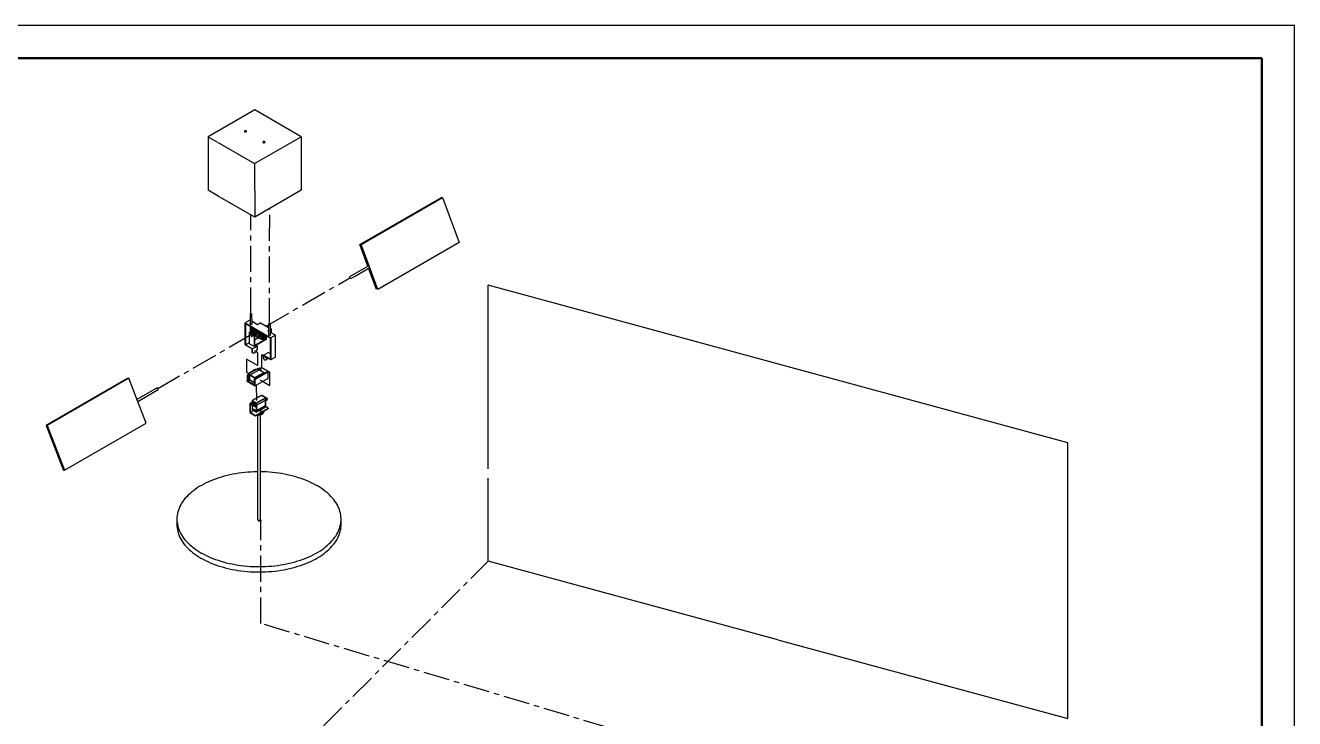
# Model space of a CAD drawing. Header units: millimetres. Extents: x -1367 to 1188, y 0 to 840.
# Drawn here: x 415 to 1188, y 418 to 840 of the extents above; entities that cross this region are included whole.
import ezdxf

# ---------------------------------------------------------------- set-up
doc = ezdxf.new("R2010")
doc.units = ezdxf.units.MM
doc.header["$LTSCALE"] = 0.5
doc.linetypes.add('CENTER', pattern=[50.8, 31.75, -6.35, 6.35, -6.35])
for name, color, linetype, lineweight in [('点画线', 1, 'CENTER', 25), ('粗实线', 7, 'Continuous', 50), ('细实线', 3, 'Continuous', 25)]:
    doc.layers.add(name, color=color, linetype=linetype, lineweight=lineweight)

msp = doc.modelspace()

# ---------------------------------------------------------------- linework, layer by layer
at = {"layer": '点画线'}
for p, q in [((563.69, 657.96), (563.79, 728.48)), ((552.37, 664.53), (552.37, 724.55)), ((561.68, 656.88), (612.91, 686.46)), ((552.76, 651.73), (495.63, 618.75)), ((556.37, 640.85), (554.6, 641.87)), ((556.37, 632.94), (549.75, 636.77)), ((549.75, 636.77), (549.75, 628.88)), ((556.37, 640.85), (556.37, 632.94)), ((561.67, 637.79), (559.05, 639.31)), ((559.05, 631.4), (559.05, 639.31)), ((549.75, 628.88), (551.18, 628.05)), ((563.97, 628.55), (559.05, 631.4)), ((563.97, 620.67), (563.97, 628.55)), ((555.68, 625.46), (555.72, 625.43)), ((555.89, 611.56), (555.69, 621.01)), ((557.87, 624.19), (560.48, 622.69)), ((560.48, 622.69), (563.97, 620.67)), ((558.32, 475.84), (558.32, 538.32)), ((524.69, 341.59), (696.92, 513.82)), ((770.41, 412.24), (558.32, 475.84))]:
    msp.add_line(p, q, dxfattribs=at)
at = {"layer": '粗实线'}
for p, q in [((1168, 820), (100, 820)), ((1168, 20), (1168, 820))]:
    msp.add_line(p, q, dxfattribs=at)
at = {"layer": '细实线'}
for p, q in [((1188, 840), (0, 840)), ((1188, 0), (1188, 840)), ((526.4, 766.39), (526.4, 739.62)), ((532.45, 736.11), (526.4, 739.62)), ((618.74, 706.57), (668.37, 735.22)), ((619.49, 706.6), (669.12, 735.25)), ((668.37, 735.22), (669.12, 735.25)), ((669.12, 735.25), (679.19, 707.89)), ((623.63, 693.3), (618.74, 706.57)), ((624.53, 692.92), (619.49, 706.6)), ((679.19, 707.89), (629.56, 679.24)), ((623.85, 693.43), (612.48, 686.86)), ((615.76, 687.37), (624.45, 692.39)), ((628.82, 679.21), (624.05, 692.15)), ((629.56, 679.24), (624.53, 692.92)), ((612.99, 685.77), (612.48, 686.86)), ((615.76, 687.37), (612.99, 685.77)), ((1049.9, 585.9), (696.92, 681.83)), ((696.92, 570.02), (696.92, 681.83)), ((551.6, 660.43), (548.77, 658.79)), ((548.79, 650.21), (548.77, 658.79)), ((548.77, 658.79), (564.52, 649.65)), ((552.76, 656.15), (549.05, 658.3)), ((549.05, 658.3), (549.07, 650.37)), ((551.81, 660.31), (551.6, 660.43)), ((551.8, 664.51), (551.82, 658.15)), ((553.02, 658.16), (553, 664.51)), ((556.3, 657.7), (553.02, 659.61)), ((558.29, 658.85), (556.3, 657.7)), ((558.29, 658.85), (563.09, 656.06)), ((562.21, 656.57), (563.09, 657.08)), ((563.09, 657.96), (563.1, 651.6)), ((564.3, 651.61), (564.29, 657.96)), ((548.79, 650.21), (548.79, 648.82)), ((549.07, 650.37), (549.07, 648.99)), ((551.47, 651.76), (551.47, 652.7)), ((551.47, 651.76), (551.47, 650.37)), ((551.47, 646.19), (551.47, 650.37)), ((552.17, 653.77), (551.88, 653.61)), ((551.89, 656.65), (551.9, 653.62)), ((552.45, 653.94), (552.17, 653.77)), ((552.77, 654.03), (552.76, 656.15)), ((553.18, 655.33), (553.2, 655.33)), ((553.2, 655.29), (553.22, 655.3)), ((553.28, 655.01), (553.28, 654.26)), ((553.29, 654.27), (553.29, 654.92)), ((553.94, 655.46), (553.32, 655.1)), ((553.36, 655.03), (553.33, 655.01)), ((553.64, 654.48), (553.36, 654.31)), ((553.42, 655.09), (554, 655.43)), ((554.62, 654.4), (553.42, 655.09)), ((553.43, 655), (553.46, 655.02)), ((553.43, 655), (554.25, 654.53)), ((553.46, 655.02), (554.28, 654.54)), ((559.82, 652.05), (553.47, 655.74)), ((553.47, 655.19), (553.47, 655.74)), ((553.7, 653.72), (553.66, 653.69)), ((553.75, 655.36), (553.75, 655.57)), ((554.25, 654.53), (554.28, 654.54)), ((554.58, 651.22), (554.29, 651.06)), ((554.29, 651.06), (554.29, 644.54)), ((554.58, 651.22), (554.58, 645.03)), ((556.95, 649.67), (554.58, 648.3)), ((558.85, 651.94), (554.62, 654.4)), ((554.8, 650.94), (554.91, 650.94)), ((554.85, 651.58), (554.91, 651.62)), ((554.9, 653.71), (555.19, 653.87)), ((555.82, 653.17), (554.9, 653.71)), ((555.66, 650.5), (554.91, 650.94)), ((554.92, 654.14), (554.95, 654.16)), ((554.92, 654.14), (558.78, 651.9)), ((554.95, 654.16), (558.81, 651.92)), ((557.66, 652.44), (555.19, 653.87)), ((555.52, 652.2), (555.45, 652.16)), ((555.65, 653.07), (555.65, 652.14)), ((555.65, 651.48), (555.65, 650.55)), ((555.75, 653.18), (555.68, 653.14)), ((555.75, 653.13), (555.82, 653.17)), ((557.3, 652.23), (555.75, 653.13)), ((555.76, 650.36), (557.31, 649.46)), ((555.79, 652.95), (555.79, 650.5)), ((557.27, 652.09), (555.79, 652.95)), ((555.79, 650.5), (555.86, 650.55)), ((555.79, 650.5), (557.27, 649.64)), ((555.86, 652.91), (555.86, 650.55)), ((555.86, 650.55), (557.27, 649.73)), ((557.27, 649.64), (557.27, 652.09)), ((557.3, 652.23), (557.66, 652.44)), ((557.38, 649.45), (557.74, 649.66)), ((557.76, 652.25), (557.41, 652.05)), ((557.41, 649.52), (557.41, 652.05)), ((557.41, 649.52), (557.77, 649.73)), ((557.48, 651.64), (557.76, 651.81)), ((557.48, 651.64), (557.48, 650.01)), ((557.59, 649.58), (558.86, 648.84)), ((558.78, 648.9), (557.61, 649.58)), ((557.71, 650.06), (557.99, 650.23)), ((557.76, 652.25), (557.76, 651.81)), ((557.77, 650.1), (557.77, 649.73)), ((558.78, 651.9), (558.81, 651.92)), ((558.85, 651.94), (559.43, 652.28)), ((558.92, 651.66), (558.95, 651.67)), ((558.92, 651.66), (558.93, 648.98)), ((558.95, 651.67), (558.95, 649)), ((558.99, 651.7), (559.71, 652.11)), ((559, 648.92), (558.99, 651.7)), ((559, 648.92), (559.79, 649.38)), ((559.6, 650.79), (559.79, 650.89)), ((559.6, 650.54), (559.6, 650.79)), ((559.6, 650.79), (559.82, 650.7)), ((559.6, 650.54), (559.82, 650.46)), ((559.78, 652.07), (559.79, 650.89)), ((559.79, 650.89), (559.82, 650.87)), ((559.79, 650.47), (559.79, 649.38)), ((559.82, 648.79), (559.82, 652.05)), ((564.24, 649.49), (560.52, 651.64)), ((560.53, 648.38), (560.52, 651.64)), ((560.81, 648.55), (560.81, 651.48)), ((560.81, 651.24), (561.02, 651.36)), ((560.81, 650.95), (561.01, 651.07)), ((560.81, 650.91), (561.05, 651.05)), ((560.81, 649.61), (561.05, 649.74)), ((560.81, 649.32), (561.02, 649.44)), ((560.81, 649.28), (561.05, 649.42)), ((561.05, 651.05), (561.01, 651.07)), ((561.05, 649.42), (561.02, 649.44)), ((561.05, 649.74), (561.05, 651.05)), ((561.05, 650.11), (562.11, 650.72)), ((561.05, 650.04), (562.17, 650.69)), ((561.05, 649.13), (561.05, 649.42)), ((561.38, 650.24), (561.38, 648.96)), ((561.67, 650.4), (561.67, 648.8)), ((563.1, 654.27), (562.65, 654.02)), ((563.1, 653.76), (562.65, 654.02)), ((563.1, 653.95), (562.93, 653.85)), ((564.26, 636.77), (564.24, 649.49)), ((564.29, 655.36), (564.64, 655.16)), ((564.64, 655.16), (564.3, 654.96)), ((564.35, 654.67), (564.3, 654.64)), ((567.35, 651.29), (564.3, 653.06)), ((564.36, 653.03), (564.35, 654.67)), ((567.35, 651.29), (564.52, 649.65)), ((564.52, 649.65), (564.55, 636.28)), ((564.64, 655.16), (564.64, 652.86)), ((567.38, 637.91), (567.35, 651.29)), ((548.8, 645.42), (548.79, 648.82)), ((548.8, 645.42), (553.03, 642.96)), ((549.07, 648.99), (549.08, 645.58)), ((549.08, 645.58), (551.47, 646.96)), ((549.08, 645.58), (553.31, 643.12)), ((554.29, 644.54), (551.47, 646.19)), ((553.03, 641.38), (553.03, 642.96)), ((553.31, 643.12), (556.15, 644.76)), ((553.32, 641.36), (553.31, 643.12)), ((561.67, 648.8), (554.29, 644.54)), ((560.46, 648.42), (554.58, 645.03)), ((555.41, 645.19), (556.15, 644.76)), ((556.15, 644.76), (556.15, 643.45)), ((556.15, 643.45), (556.15, 642.68)), ((558.88, 648.89), (558.91, 648.91)), ((558.93, 648.98), (558.95, 649)), ((558.95, 648.83), (559.75, 649.29)), ((559.74, 649.29), (559.82, 649.24)), ((560.53, 648.38), (559.82, 648.79)), ((560.81, 648.55), (560.53, 648.38)), ((560.81, 648.99), (561.05, 649.13)), ((560.81, 648.89), (560.99, 649)), ((561.38, 648.96), (560.81, 648.63)), ((561.05, 649.15), (561.38, 648.96)), ((553.31, 641.38), (553.03, 641.38)), ((553.95, 640.39), (553.95, 640.39)), ((560.03, 639.22), (562.87, 640.86)), ((560.04, 637.27), (560.03, 639.22)), ((564.26, 636.77), (560.03, 639.22)), ((560.32, 637.1), (560.04, 637.27)), ((564.55, 636.28), (560.32, 638.73)), ((560.32, 637.1), (560.32, 638.73)), ((564.26, 640.05), (562.87, 640.86)), ((567.38, 637.91), (564.55, 636.28)), ((550.85, 627.36), (550.14, 626.95)), ((550.14, 626.95), (550.14, 623.68)), ((550.14, 626.95), (550.42, 626.79)), ((550.42, 626.79), (551.13, 627.19)), ((550.42, 626.79), (550.42, 623.52)), ((550.5, 626.46), (550.81, 626.28)), ((550.5, 626.17), (550.5, 626.46)), ((550.5, 626.17), (550.81, 625.99)), ((550.66, 627.25), (550.66, 627.59)), ((550.66, 627.59), (551.35, 627.19)), ((550.71, 626.83), (551.5, 627.28)), ((550.71, 626.83), (551.02, 626.65)), ((550.8, 627.84), (555.06, 630.28)), ((550.8, 627.84), (551.9, 627.2)), ((550.81, 625.99), (550.81, 626.28)), ((551.13, 627.19), (550.85, 627.36)), ((551.02, 626.65), (551.81, 627.1)), ((551.13, 627.19), (551.13, 627.07)), ((551.49, 628.23), (551.49, 628.38)), ((551.62, 628.3), (551.49, 628.38)), ((551.5, 627.28), (551.81, 627.1)), ((551.59, 628.56), (553.15, 629.46)), ((551.59, 628.56), (551.83, 628.43)), ((551.76, 626.95), (554.58, 625.32)), ((551.76, 624.18), (551.76, 626.95)), ((551.9, 627.2), (557.36, 630.33)), ((551.9, 627.2), (557.36, 630.33)), ((551.9, 627.2), (554.73, 625.56)), ((551.97, 628.78), (551.97, 628.91)), ((551.97, 628.91), (552.08, 628.85)), ((553.15, 629.46), (553.22, 629.42)), ((553.22, 629.42), (554.15, 629.95)), ((553.27, 629.44), (553.23, 629.47)), ((554.15, 629.95), (554.32, 629.85)), ((554.66, 624.82), (562.45, 629.3)), ((554.73, 625.56), (560.18, 628.69)), ((554.73, 625.56), (560.18, 628.69)), ((554.94, 624.66), (562.74, 629.14)), ((555.06, 630.28), (556.26, 630.97)), ((555.29, 625.23), (560.75, 628.37)), ((556.26, 630.97), (557.36, 630.33)), ((557.15, 630.53), (556.36, 630.98)), ((557.15, 630.52), (557.94, 630.98)), ((557.15, 630.52), (557.46, 630.34)), ((557.94, 631.43), (557.23, 631.02)), ((557.23, 631.02), (557.23, 630.57)), ((557.23, 631.02), (557.51, 630.86)), ((557.36, 630.33), (560.18, 628.69)), ((557.46, 630.34), (558.25, 630.8)), ((560.29, 628.7), (557.46, 630.34)), ((557.51, 630.86), (558.22, 631.27)), ((557.51, 630.86), (557.51, 630.74)), ((558.22, 631.27), (557.94, 631.43)), ((557.94, 630.98), (558.25, 630.8)), ((558.4, 630.81), (558.09, 630.99)), ((558.15, 630.24), (558.11, 630.22)), ((558.11, 630.22), (558.42, 630.04)), ((558.15, 630.24), (558.46, 630.06)), ((558.22, 631.27), (558.22, 630.92)), ((558.22, 630.41), (558.22, 630.2)), ((558.32, 630.43), (558.42, 630.37)), ((558.42, 630.37), (558.46, 630.39)), ((558.46, 630.06), (558.42, 630.04)), ((558.46, 630.68), (558.46, 630.39)), ((558.46, 630.06), (558.46, 629.76)), ((560.18, 628.69), (560.75, 628.37)), ((560.85, 628.38), (560.29, 628.7)), ((560.78, 628.34), (560.75, 628.37)), ((562.45, 629.3), (562.74, 629.14)), ((562.74, 629.14), (562.74, 627.9)), ((562.74, 627.9), (562.74, 625.05)), ((477.24, 625.04), (427.61, 596.39)), ((477.97, 625.09), (428.34, 596.44)), ((477.24, 625.04), (477.87, 625.04)), ((483.23, 611.43), (477.97, 625.09)), ((495.32, 619.28), (482.95, 612.14)), ((495.92, 618.24), (495.32, 619.28)), ((550.14, 623.36), (550.14, 623.68)), ((550.14, 623.68), (554.66, 621.07)), ((550.14, 623.68), (550.42, 623.52)), ((550.14, 623.36), (554.94, 620.57)), ((550.42, 623.52), (550.73, 623.69)), ((550.5, 625.85), (550.53, 625.87)), ((550.5, 625.85), (550.81, 625.67)), ((550.5, 625.32), (550.5, 625.85)), ((550.5, 625.07), (550.5, 625.32)), ((550.5, 624.54), (550.5, 625.07)), ((550.5, 624.54), (550.81, 624.36)), ((550.5, 624.21), (550.53, 624.24)), ((550.5, 624.21), (550.81, 624.03)), ((550.5, 623.93), (550.5, 624.21)), ((550.5, 623.93), (550.81, 623.75)), ((550.53, 625.87), (550.84, 625.69)), ((550.53, 624.24), (550.84, 624.06)), ((550.57, 626.13), (550.55, 626.11)), ((550.57, 624.5), (550.55, 624.47)), ((550.56, 623.79), (550.87, 623.61)), ((550.84, 626.02), (550.81, 625.99)), ((550.81, 625.67), (550.84, 625.69)), ((550.81, 624.36), (550.81, 625.67)), ((550.84, 624.38), (550.81, 624.36)), ((550.81, 624.03), (550.84, 624.06)), ((550.81, 623.75), (550.81, 624.03)), ((551.81, 624.08), (551.02, 623.63)), ((551.76, 624.18), (554.58, 622.54)), ((551.8, 624.08), (554.63, 622.45)), ((554.58, 622.54), (554.58, 625.32)), ((554.58, 622.54), (554.58, 625.32)), ((554.58, 625.32), (555.05, 625.05)), ((554.66, 624.82), (554.94, 624.66)), ((554.66, 621.07), (554.66, 624.82)), ((554.73, 625.56), (555.29, 625.23)), ((562.08, 624.67), (554.94, 620.57)), ((554.94, 620.57), (554.94, 624.66)), ((555.32, 625.2), (555.29, 625.23)), ((562.08, 624.67), (562.74, 625.05)), ((488.49, 597.76), (483.23, 611.43)), ((483.39, 611.01), (495.92, 618.24)), ((553.07, 611.44), (553.07, 610.52)), ((558.55, 614.65), (553.13, 611.52)), ((553.13, 611.36), (555.53, 609.97)), ((553.13, 611.36), (553.13, 610.44)), ((553.16, 611.47), (553.16, 611.44)), ((553.21, 611.55), (558.56, 614.64)), ((555.53, 610.05), (553.21, 611.39)), ((553.21, 611.39), (553.21, 611.36)), ((555.53, 610.02), (553.21, 611.36)), ((555.82, 609.97), (560.06, 612.42)), ((559.68, 612.28), (555.82, 610.05)), ((559.68, 612.25), (555.82, 610.02)), ((555.82, 608.7), (561.26, 611.84)), ((555.82, 608.7), (561.26, 611.84)), ((558.71, 614.73), (558.71, 614.73)), ((561.17, 613.31), (558.88, 614.63)), ((561.18, 613.32), (558.93, 614.62)), ((561.35, 613.42), (559.12, 614.7)), ((559.68, 612.28), (561.18, 613.15)), ((559.68, 612.25), (560.35, 612.64)), ((560.06, 612.42), (561.26, 613.11)), ((561.18, 613.11), (560.35, 612.64)), ((561.17, 613.31), (561.18, 613.31)), ((561.26, 613.28), (561.18, 613.32)), ((561.18, 613.15), (561.18, 613.11)), ((561.24, 613.19), (561.24, 613.23)), ((561.26, 613.11), (561.26, 611.84)), ((561.26, 611.84), (561.26, 608.57)), ((561.32, 612.28), (561.32, 613.19)), ((561.32, 612.27), (562.11, 612.73)), ((561.32, 611.91), (562.11, 612.37)), ((561.32, 612.28), (561.32, 612.27)), ((561.32, 612.27), (561.32, 611.91)), ((561.32, 608.65), (561.32, 611.91)), ((561.58, 613.28), (561.35, 613.42)), ((561.79, 611.74), (561.4, 611.96)), ((561.58, 613.28), (561.54, 613.26)), ((561.54, 613.26), (561.54, 612.9)), ((561.58, 612.92), (561.54, 612.9)), ((561.58, 613.28), (561.58, 612.92)), ((561.76, 612.9), (561.58, 613)), ((561.79, 612.06), (561.69, 612.12)), ((562.5, 612.47), (561.79, 612.06)), ((561.79, 611.74), (562.5, 612.15)), ((561.79, 612.06), (561.79, 611.74)), ((561.82, 613.1), (561.86, 613.12)), ((561.82, 613.1), (561.82, 612.98)), ((562.11, 612.97), (561.86, 613.12)), ((562.11, 612.73), (562.11, 612.37)), ((562.2, 612.49), (562.2, 612.85)), ((562.5, 612.47), (562.2, 612.65)), ((562.5, 612.15), (562.5, 612.47)), ((553.07, 610.62), (551.61, 609.78)), ((551.61, 609.78), (551.61, 604.23)), ((551.61, 609.78), (551.89, 609.61)), ((551.61, 604.23), (555.14, 602.18)), ((551.89, 609.61), (552.19, 609.79)), ((552.19, 609.79), (551.89, 609.61)), ((551.89, 609.61), (551.89, 604.39)), ((554.72, 607.98), (551.89, 609.61)), ((551.89, 609.61), (551.89, 609.29)), ((554.72, 607.66), (551.89, 609.29)), ((551.89, 604.39), (553.86, 605.52)), ((551.89, 604.39), (555.14, 602.51)), ((552.19, 609.95), (552.19, 609.59)), ((553.07, 610.53), (552.28, 610.08)), ((552.28, 609.83), (552.53, 609.69)), ((552.28, 609.83), (552.28, 609.47)), ((552.28, 609.47), (552.53, 609.33)), ((552.53, 609.69), (552.57, 609.71)), ((552.53, 609.69), (552.53, 609.33)), ((552.53, 609.33), (552.57, 609.35)), ((552.57, 609.71), (552.57, 609.35)), ((552.72, 609.28), (552.81, 609.24)), ((552.78, 609.25), (552.81, 609.26)), ((552.85, 609.55), (552.81, 609.52)), ((552.81, 609.52), (552.81, 609.17)), ((552.81, 609.52), (553.27, 609.26)), ((552.81, 609.17), (553.94, 608.51)), ((553.07, 608.61), (553.07, 606.9)), ((553.07, 606.9), (553.07, 606.25)), ((553.08, 606.21), (553.21, 605.99)), ((554.07, 609.9), (553.13, 610.44)), ((553.13, 608.57), (553.13, 606.82)), ((553.13, 606.82), (555.53, 605.43)), ((553.13, 606.82), (553.13, 606.16)), ((553.13, 606.82), (555.53, 605.43)), ((553.13, 606.16), (555.53, 604.78)), ((553.23, 605.98), (553.13, 606.16)), ((553.23, 605.98), (553.55, 605.79)), ((554.23, 610.02), (553.27, 609.26)), ((553.27, 609.26), (553.48, 609.14)), ((554.44, 609.9), (553.48, 609.14)), ((554.44, 609.69), (553.48, 609.14)), ((553.48, 609.14), (553.94, 608.87)), ((553.59, 605.71), (553.55, 605.79)), ((553.61, 605.67), (555.38, 604.65)), ((553.94, 608.87), (553.98, 608.89)), ((553.94, 608.87), (553.94, 608.51)), ((553.94, 608.51), (553.98, 608.53)), ((553.98, 608.89), (553.98, 608.53)), ((554.13, 608.46), (554.23, 608.42)), ((554.2, 608.43), (554.23, 608.44)), ((554.23, 610.02), (554.44, 609.9)), ((554.26, 608.73), (554.23, 608.71)), ((554.23, 608.71), (554.47, 608.57)), ((554.23, 608.71), (554.23, 608.35)), ((554.23, 608.35), (554.47, 608.21)), ((554.44, 609.9), (554.44, 609.69)), ((555.53, 609.06), (554.44, 609.69)), ((554.47, 608.57), (554.47, 608.21)), ((555.43, 608.39), (554.72, 607.98)), ((554.72, 607.66), (555.43, 608.06)), ((554.72, 607.98), (554.72, 607.66)), ((554.9, 608.57), (555.69, 609.02)), ((554.9, 608.21), (555.69, 608.66)), ((554.9, 608.57), (554.9, 608.21)), ((555.14, 602.51), (562.92, 607)), ((555.14, 602.18), (562.92, 606.67)), ((555.31, 604.77), (555.63, 604.59)), ((555.36, 604.69), (555.31, 604.77)), ((555.43, 608.39), (555.32, 608.45)), ((555.36, 604.75), (555.36, 604.69)), ((555.43, 608.06), (555.43, 608.39)), ((555.53, 610.05), (555.53, 610.02)), ((555.53, 609.97), (555.53, 609.06)), ((555.53, 608.57), (555.53, 605.43)), ((555.53, 605.43), (555.53, 604.78)), ((555.63, 604.59), (555.53, 604.78)), ((555.69, 609.02), (555.69, 608.66)), ((555.72, 604.59), (555.82, 604.78)), ((555.72, 604.59), (556.04, 604.77)), ((555.82, 610.05), (555.82, 610.02)), ((555.82, 609.97), (555.82, 608.7)), ((555.82, 608.7), (555.82, 605.43)), ((555.82, 605.43), (561.26, 608.57)), ((555.82, 605.43), (561.26, 608.57)), ((555.82, 604.78), (561.26, 607.92)), ((555.82, 605.43), (555.82, 604.78)), ((555.97, 604.65), (560.78, 607.42)), ((556.04, 604.77), (555.99, 604.69)), ((555.99, 604.75), (555.99, 604.69)), ((558.27, 539.31), (558.27, 603)), ((560.27, 604.63), (560.27, 605.14)), ((560.84, 607.55), (560.8, 607.47)), ((560.84, 607.55), (561.16, 607.73)), ((561.16, 607.73), (561.26, 607.92)), ((561.18, 607.75), (561.31, 607.96)), ((561.26, 608.57), (561.26, 607.92)), ((562.92, 607), (561.3, 607.94)), ((561.32, 608), (561.32, 608.65)), ((562.92, 607), (562.92, 606.67)), ((428.34, 596.44), (427.61, 596.39)), ((427.61, 596.39), (438.12, 569.05)), ((428.34, 596.44), (438.86, 569.11)), ((438.86, 569.11), (488.49, 597.76)), ((555.14, 602.51), (555.14, 602.18)), ((556.27, 602.83), (556.27, 539.31)), ((1049.9, 417.89), (1049.9, 585.9)), ((696.92, 513.82), (696.92, 564.26)), ((507.27, 539.31), (507.27, 536.04)), ((607.27, 536.04), (607.27, 539.31)), ((873.28, 465.89), (696.92, 513.82)), ((873.28, 465.89), (1049.9, 417.89))]:
    msp.add_line(p, q, dxfattribs=at)
at = {"layer": '细实线', "lineweight": -2}
for p, q in [((554.74, 788.58), (526.38, 772.21)), ((582.95, 772.21), (554.74, 788.58)), ((548.43, 775.48), (548.43, 775.32)), ((549.63, 775.32), (549.63, 775.48)), ((526.38, 772.21), (531.63, 769.16)), ((526.38, 772.21), (526.4, 766.39)), ((531.93, 768.99), (554.59, 755.84)), ((554.59, 755.84), (582.95, 772.21)), ((559.71, 768.93), (559.71, 768.77)), ((560.91, 768.77), (560.91, 768.93)), ((582.95, 772.21), (583.03, 739.59)), ((554.59, 755.84), (554.67, 723.22)), ((554.67, 723.22), (532.45, 736.11)), ((583.03, 739.59), (554.67, 723.22))]:
    msp.add_line(p, q, dxfattribs=at)
at = {"layer": '细实线', "lineweight": -2, "flags": 128}
for points in [[(549.49, 775.21), (549.62, 775.31), (549.68, 775.43), (549.67, 775.56), (549.59, 775.68), (549.45, 775.77), (549.27, 775.84), (549.06, 775.86), (548.84, 775.85), (548.64, 775.79), (548.49, 775.7), (548.39, 775.59), (548.37, 775.47), (548.41, 775.34), (548.52, 775.23), (548.69, 775.15), (548.89, 775.11), (549.11, 775.1), (549.32, 775.14), (549.49, 775.21)], [(549.45, 775.24), (549.57, 775.34), (549.62, 775.45), (549.61, 775.57), (549.52, 775.68), (549.37, 775.77), (549.18, 775.82), (548.97, 775.83), (548.77, 775.8), (548.6, 775.73), (548.48, 775.63), (548.43, 775.51), (548.45, 775.39), (548.54, 775.28), (548.68, 775.2), (548.87, 775.15), (549.08, 775.14), (549.28, 775.17), (549.45, 775.24)], [(559.85, 769.2), (559.72, 769.1), (559.66, 768.98), (559.66, 768.85), (559.74, 768.74), (559.88, 768.64), (560.07, 768.58), (560.28, 768.55), (560.5, 768.57), (560.69, 768.62), (560.85, 768.71), (560.94, 768.82), (560.97, 768.95), (560.93, 769.07), (560.82, 769.18), (560.65, 769.26), (560.45, 769.31), (560.23, 769.31), (560.02, 769.28), (559.85, 769.2)], [(560.73, 768.69), (560.85, 768.79), (560.91, 768.9), (560.89, 769.02), (560.8, 769.13), (560.65, 769.22), (560.47, 769.27), (560.26, 769.28), (560.06, 769.25), (559.89, 769.18), (559.77, 769.08), (559.71, 768.96), (559.73, 768.84), (559.82, 768.73), (559.97, 768.65), (560.16, 768.6), (560.36, 768.59), (560.56, 768.62), (560.73, 768.69)], [(557.07, 538.4), (557.29, 538.3), (557.54, 538.25), (557.81, 538.23), (558.08, 538.26), (558.32, 538.32), (558.53, 538.43), (558.68, 538.56), (558.76, 538.71), (558.78, 538.81)]]:
    msp.add_lwpolyline(points, dxfattribs=at)
at = {"layer": '细实线', "flags": 128}
for points in [[(624.53, 692.92), (624.43, 693.11), (624.31, 693.27), (624.16, 693.39), (624.02, 693.45), (623.89, 693.44), (623.85, 693.43)], [(624.45, 692.39), (624.51, 692.44), (624.57, 692.57), (624.57, 692.73), (624.53, 692.92)], [(551.82, 658.47), (551.79, 658.42), (551.76, 658.3), (551.8, 658.17), (551.91, 658.07), (552.08, 657.99), (552.28, 657.94), (552.5, 657.93), (552.71, 657.97), (552.88, 658.04)], [(552.88, 658.04), (553.01, 658.15), (553.07, 658.27), (553.06, 658.39), (553.02, 658.47)], [(564.11, 657.72), (564.23, 657.82), (564.29, 657.93), (564.27, 658.05), (564.18, 658.16), (564.03, 658.25), (563.84, 658.3), (563.64, 658.31), (563.43, 658.28), (563.26, 658.21), (563.14, 658.11), (563.09, 657.99), (563.11, 657.87), (563.2, 657.76), (563.34, 657.68), (563.53, 657.63), (563.74, 657.62), (563.94, 657.65), (564.11, 657.72)], [(551.47, 652.7), (551.5, 653), (551.58, 653.26), (551.71, 653.47), (551.89, 653.61), (552.1, 653.69), (552.34, 653.7), (552.61, 653.64), (552.88, 653.51), (553.16, 653.32), (553.42, 653.07), (553.67, 652.78), (553.88, 652.45), (554.06, 652.1), (554.19, 651.74), (554.27, 651.39), (554.29, 651.06)], [(551.66, 652.59), (551.68, 652.48), (551.73, 652.36), (551.81, 652.26), (551.9, 652.19), (551.99, 652.15), (552.06, 652.17), (552.11, 652.23), (552.13, 652.32), (552.11, 652.43), (552.06, 652.55), (551.99, 652.65), (551.9, 652.72), (551.81, 652.75), (551.73, 652.74), (551.68, 652.68), (551.66, 652.59)], [(552.17, 653.77), (552.17, 653.78), (552.38, 653.85), (552.63, 653.86), (552.89, 653.8), (553.17, 653.67), (553.44, 653.48), (553.71, 653.23), (553.95, 652.94), (554.16, 652.61), (554.34, 652.26), (554.47, 651.91), (554.55, 651.55), (554.58, 651.22)], [(552.58, 652.4), (552.61, 652.41), (552.74, 652.42), (552.89, 652.37), (553.03, 652.25), (553.16, 652.09), (553.25, 651.91), (553.3, 651.72), (553.3, 651.55), (553.25, 651.42), (553.18, 651.36)], [(552.65, 653.15), (552.67, 653.04), (552.72, 652.92), (552.79, 652.82), (552.88, 652.75), (552.97, 652.72), (553.05, 652.73), (553.1, 652.79), (553.12, 652.88), (553.1, 653), (553.05, 653.11), (552.97, 653.22), (552.88, 653.29), (552.79, 653.32), (552.72, 653.3), (552.67, 653.25), (552.65, 653.15)], [(552.65, 650.87), (552.67, 650.76), (552.72, 650.64), (552.79, 650.54), (552.88, 650.47), (552.97, 650.44), (553.05, 650.45), (553.1, 650.51), (553.12, 650.6), (553.1, 650.72), (553.05, 650.83), (552.97, 650.93), (552.88, 651.01), (552.79, 651.04), (552.72, 651.02), (552.67, 650.97), (552.65, 650.87)], [(553.33, 655.11), (553.28, 655.22), (553.21, 655.32), (553.12, 655.39), (553.03, 655.43), (552.95, 655.41), (552.9, 655.35), (552.89, 655.26), (552.9, 655.15), (552.95, 655.03), (553.03, 654.93), (553.12, 654.86), (553.21, 654.83), (553.28, 654.84)], [(554.9, 653.71), (554.66, 653.96), (554.41, 654.15), (554.15, 654.3), (553.89, 654.38), (553.66, 654.4), (553.44, 654.35), (553.26, 654.25), (553.12, 654.08), (553.08, 653.99)], [(553.45, 653.83), (553.72, 653.65), (553.97, 653.41), (554.21, 653.13), (554.42, 652.82), (554.6, 652.48), (554.73, 652.13), (554.82, 651.79), (554.86, 651.46), (554.85, 651.16), (554.78, 650.9), (554.67, 650.68), (554.58, 650.57)], [(553.64, 651.44), (553.66, 651.33), (553.71, 651.21), (553.78, 651.11), (553.87, 651.03), (553.96, 651), (554.04, 651.02), (554.09, 651.07), (554.1, 651.17), (554.09, 651.28), (554.04, 651.4), (553.96, 651.5), (553.87, 651.57), (553.78, 651.6), (553.71, 651.59), (553.66, 651.53), (553.64, 651.44)], [(553.7, 653.72), (553.82, 653.76), (554, 653.77), (554.2, 653.71), (554.41, 653.59), (554.61, 653.42), (554.79, 653.2), (554.95, 652.95), (555.06, 652.69), (555.14, 652.42), (555.16, 652.17)], [(554.83, 651.72), (554.85, 651.79), (554.88, 652.01)], [(555.65, 652.14), (555.54, 652.17), (555.45, 652.16), (555.39, 652.09), (555.37, 651.97), (555.39, 651.84), (555.45, 651.69), (555.54, 651.57), (555.65, 651.48)], [(555.65, 652.21), (555.61, 652.21), (555.52, 652.2)], [(557.48, 650.01), (557.65, 650.04), (557.78, 650.12), (557.88, 650.26), (557.93, 650.46), (557.93, 650.68), (557.88, 650.93), (557.78, 651.18), (557.65, 651.43), (557.48, 651.64)], [(557.99, 650.23), (558.07, 650.28), (558.16, 650.43), (558.21, 650.62), (558.21, 650.85), (558.16, 651.09), (558.07, 651.35), (557.93, 651.59), (557.76, 651.81)], [(559.94, 651.17), (559.96, 651.05), (560.01, 650.94), (560.08, 650.84), (560.17, 650.76), (560.26, 650.73), (560.34, 650.75), (560.39, 650.8), (560.4, 650.9), (560.39, 651.01), (560.34, 651.13), (560.26, 651.23), (560.17, 651.3), (560.08, 651.33), (560.01, 651.32), (559.96, 651.26), (559.94, 651.17)], [(559.94, 649.54), (559.96, 649.42), (560.01, 649.31), (560.09, 649.2), (560.18, 649.13), (560.26, 649.1), (560.34, 649.12), (560.39, 649.17), (560.41, 649.27), (560.39, 649.38), (560.34, 649.5), (560.26, 649.6), (560.17, 649.67), (560.09, 649.7), (560.01, 649.69), (559.96, 649.63), (559.94, 649.54)], [(560.91, 651.01), (560.84, 651.02), (560.81, 651.03)], [(560.91, 649.38), (560.84, 649.39), (560.81, 649.4)], [(563.1, 651.92), (563.05, 651.81), (563.06, 651.69), (563.13, 651.57), (563.27, 651.47), (563.46, 651.41), (563.67, 651.38), (563.89, 651.4), (564.08, 651.45), (564.24, 651.54), (564.33, 651.66), (564.36, 651.78), (564.32, 651.9), (564.3, 651.93)], [(555.8, 641.72), (555.52, 641.3), (555.28, 641.01), (555.01, 640.76), (554.74, 640.57), (554.46, 640.44), (554.19, 640.38), (553.95, 640.39), (553.73, 640.47), (553.56, 640.61), (553.42, 640.82), (553.34, 641.08), (553.31, 641.38)], [(553.95, 640.39), (553.91, 640.38), (553.67, 640.39), (553.45, 640.47), (553.28, 640.61), (553.14, 640.82), (553.06, 641.08), (553.03, 641.38)], [(562.73, 637.33), (562.53, 637.02), (562.28, 636.73), (562.02, 636.48), (561.74, 636.29), (561.46, 636.16), (561.2, 636.1), (560.95, 636.11), (560.74, 636.19), (560.56, 636.33), (560.43, 636.54), (560.35, 636.8), (560.32, 637.1)], [(561.43, 638.09), (561.41, 638.05), (561.34, 637.86), (561.31, 637.68), (561.34, 637.52), (561.41, 637.42), (561.53, 637.37), (561.66, 637.4), (561.81, 637.48), (561.95, 637.62), (562.03, 637.74)], [(550.56, 626.14), (550.55, 626.04), (550.56, 625.95), (550.61, 625.89), (550.69, 625.87), (550.78, 625.9), (550.87, 625.98), (550.94, 626.08), (551, 626.19), (551.01, 626.26)], [(550.84, 625.69), (550.92, 625.63), (551.02, 625.64), (551.13, 625.7), (551.24, 625.8), (551.32, 625.94), (551.37, 626.09), (551.37, 626.22), (551.32, 626.31), (551.24, 626.36), (551.13, 626.34), (551.02, 626.27), (550.92, 626.16), (550.84, 626.02)], [(554.15, 629.95), (554.39, 630.2), (554.65, 630.4), (554.91, 630.54), (555.16, 630.62), (555.4, 630.64), (555.62, 630.59), (555.63, 630.59)], [(557.93, 630.07), (557.95, 630.12), (558.03, 630.25), (558.13, 630.36), (558.25, 630.42), (558.35, 630.42), (558.42, 630.37)], [(558.11, 630.22), (558.04, 630.08), (558, 630.03)], [(558.42, 630.04), (558.35, 629.9), (558.31, 629.85)], [(550.56, 624.5), (550.55, 624.41), (550.56, 624.31), (550.61, 624.26), (550.69, 624.24), (550.78, 624.27), (550.87, 624.34), (550.94, 624.45), (551, 624.56), (551.01, 624.63)], [(550.84, 624.06), (550.92, 624), (551.02, 624), (551.13, 624.06), (551.24, 624.17), (551.32, 624.31), (551.37, 624.46), (551.37, 624.59), (551.32, 624.68), (551.24, 624.72), (551.13, 624.71), (551.02, 624.64), (550.92, 624.52), (550.84, 624.38)], [(561.54, 613.26), (561.38, 613.26), (561.29, 613.25)], [(561.32, 612.81), (561.37, 612.81), (561.53, 612.81), (561.67, 612.85), (561.78, 612.92), (561.83, 613), (561.82, 613.1)], [(561.54, 612.9), (561.38, 612.9), (561.32, 612.9)], [(552.57, 609.71), (552.56, 609.8), (552.61, 609.89), (552.72, 609.96), (552.87, 609.99), (553.03, 610), (553.17, 609.96), (553.29, 609.9), (553.35, 609.81), (553.34, 609.72), (553.28, 609.63), (553.16, 609.57), (553.01, 609.54), (552.85, 609.55)], [(553.14, 609.57), (553.08, 609.59), (552.95, 609.6), (552.83, 609.59), (552.72, 609.55), (552.65, 609.48), (552.62, 609.41), (552.65, 609.34), (552.72, 609.28)], [(553.98, 608.89), (553.97, 608.99), (554.02, 609.07), (554.13, 609.14), (554.28, 609.18), (554.44, 609.18), (554.59, 609.15), (554.7, 609.08), (554.76, 608.99), (554.76, 608.9), (554.69, 608.82), (554.57, 608.76), (554.42, 608.72), (554.26, 608.73)], [(554.56, 608.75), (554.49, 608.77), (554.37, 608.78), (554.24, 608.77), (554.13, 608.73), (554.06, 608.67), (554.04, 608.59), (554.06, 608.52), (554.13, 608.46)], [(555.38, 604.65), (555.45, 604.67), (555.47, 604.68)], [(555.88, 604.68), (555.9, 604.67), (555.97, 604.65)], [(556.49, 602.96), (556.75, 602.93), (557.21, 602.9), (557.67, 602.92), (558.12, 602.97), (558.55, 603.07), (558.94, 603.2), (559.3, 603.36), (559.62, 603.56), (559.87, 603.78), (560.07, 604.02), (560.2, 604.27), (560.26, 604.53), (560.27, 604.63)], [(557.86, 603.75), (558.12, 603.79), (558.55, 603.88), (558.94, 604.01), (559.3, 604.18), (559.62, 604.37), (559.87, 604.59), (560.07, 604.83), (560.2, 605.09), (560.21, 605.11)], [(558.02, 605.07), (558.13, 605.03), (558.26, 605.01), (558.38, 605.03), (558.49, 605.07), (558.56, 605.13), (558.59, 605.21), (558.56, 605.28), (558.49, 605.34), (558.38, 605.38), (558.26, 605.4), (558.13, 605.38), (558.02, 605.34), (557.95, 605.28), (557.93, 605.21), (557.95, 605.13), (558.02, 605.07)], [(556.27, 568.17), (556.09, 568.17), (554.21, 568.12), (552.34, 568.03), (550.47, 567.91), (548.61, 567.74), (546.76, 567.53), (544.93, 567.28), (543.12, 566.99), (541.32, 566.67), (539.55, 566.3), (537.81, 565.9), (536.09, 565.46), (534.4, 564.98), (532.74, 564.46), (531.12, 563.91), (529.54, 563.33), (527.99, 562.71), (526.49, 562.06), (525.03, 561.37), (523.61, 560.66), (522.25, 559.91), (520.93, 559.14), (519.66, 558.33), (518.45, 557.5), (517.29, 556.65), (516.19, 555.77), (515.15, 554.86), (514.16, 553.94), (513.24, 552.99), (512.38, 552.03), (511.58, 551.04), (510.85, 550.04), (510.18, 549.03), (509.58, 548), (509.05, 546.96), (508.59, 545.9), (508.19, 544.84), (507.87, 543.77), (507.61, 542.7), (507.43, 541.62), (507.31, 540.53), (507.27, 539.45), (507.29, 538.36), (507.39, 537.28), (507.56, 536.19), (507.8, 535.12), (508.11, 534.05), (508.48, 532.98), (508.93, 531.93), (509.44, 530.88), (510.03, 529.85), (510.68, 528.83), (511.39, 527.83), (512.17, 526.84), (513.02, 525.87), (513.93, 524.92), (514.89, 523.99), (515.92, 523.08), (517.01, 522.19), (518.15, 521.33), (519.35, 520.49), (520.61, 519.68), (521.91, 518.9)], [(521.91, 518.9), (523.27, 518.15), (524.67, 517.42), (526.12, 516.73), (527.61, 516.07), (529.15, 515.44), (530.72, 514.85), (532.33, 514.29), (533.98, 513.77), (535.66, 513.28), (537.37, 512.83), (539.11, 512.42), (540.88, 512.04), (542.67, 511.7), (544.48, 511.41), (546.3, 511.15), (548.15, 510.93), (550, 510.75), (551.87, 510.61), (553.74, 510.52), (555.62, 510.46), (557.5, 510.45), (559.38, 510.47), (561.26, 510.54), (563.13, 510.65), (565, 510.79), (566.85, 510.98), (568.69, 511.21), (570.51, 511.48), (572.31, 511.78), (574.1, 512.13), (575.86, 512.51), (577.59, 512.94), (579.29, 513.4), (580.97, 513.89), (582.6, 514.43), (584.21, 514.99), (585.77, 515.6), (587.3, 516.23), (588.78, 516.9), (590.22, 517.6), (591.61, 518.33), (592.95, 519.09), (594.24, 519.88), (595.48, 520.7), (596.67, 521.54), (597.8, 522.41), (598.87, 523.3), (599.89, 524.22), (600.84, 525.15), (601.73, 526.11), (602.56, 527.08), (603.32, 528.08), (604.02, 529.08), (604.66, 530.11), (605.22, 531.14), (605.72, 532.19), (606.15, 533.25), (606.51, 534.31), (606.8, 535.39), (607.02, 536.46), (607.17, 537.55), (607.25, 538.63), (607.26, 539.72), (607.2, 540.8), (607.07, 541.89), (606.86, 542.97), (606.59, 544.04), (606.25, 545.11), (605.83, 546.17), (605.35, 547.22), (604.8, 548.26), (604.19, 549.28), (603.51, 550.29), (602.76, 551.29), (601.94, 552.27), (601.07, 553.23), (600.13, 554.17), (599.13, 555.09), (598.07, 555.99), (596.96, 556.86), (595.79, 557.71), (594.56, 558.54), (593.28, 559.33), (591.95, 560.1), (590.57, 560.84), (589.14, 561.55), (587.67, 562.22), (586.16, 562.87), (584.6, 563.48), (583.01, 564.05), (581.38, 564.6), (579.71, 565.1), (578.02, 565.57), (576.29, 566), (574.54, 566.4), (572.76, 566.75), (570.96, 567.07), (569.14, 567.35), (567.31, 567.59), (565.46, 567.78), (563.6, 567.94), (561.73, 568.06), (559.85, 568.14), (558.27, 568.17)], [(507.27, 536.04), (507.29, 535.09), (507.39, 534.01), (507.56, 532.93), (507.8, 531.85), (508.11, 530.78), (508.48, 529.72), (508.93, 528.66), (509.44, 527.62), (510.03, 526.58), (510.68, 525.56), (511.39, 524.56), (512.17, 523.57), (513.02, 522.6), (513.93, 521.65), (514.89, 520.72), (515.92, 519.81), (517.01, 518.92), (518.15, 518.06), (519.35, 517.23), (520.61, 516.42), (521.91, 515.63)], [(521.91, 515.63), (523.27, 514.88), (524.67, 514.16), (526.12, 513.46), (527.61, 512.8), (529.15, 512.18), (530.72, 511.58), (532.33, 511.02), (533.98, 510.5), (535.66, 510.01), (537.37, 509.56), (539.11, 509.15), (540.88, 508.77), (542.67, 508.44), (544.48, 508.14), (546.3, 507.88), (548.15, 507.66), (550, 507.49), (551.87, 507.35), (553.74, 507.25), (555.62, 507.2), (557.5, 507.18), (559.38, 507.21), (561.26, 507.27), (563.13, 507.38), (565, 507.53), (566.85, 507.71), (568.69, 507.94), (570.51, 508.21), (572.31, 508.52), (574.1, 508.86), (575.86, 509.25), (577.59, 509.67), (579.29, 510.13), (580.97, 510.63), (582.6, 511.16), (584.21, 511.73), (585.77, 512.33), (587.3, 512.97), (588.78, 513.63), (590.22, 514.34), (591.61, 515.07), (592.95, 515.83), (594.24, 516.62), (595.48, 517.43), (596.67, 518.28), (597.8, 519.14), (598.87, 520.04), (599.89, 520.95), (600.84, 521.89), (601.73, 522.84), (602.56, 523.82), (603.32, 524.81), (604.02, 525.82), (604.66, 526.84), (605.22, 527.88), (605.72, 528.92), (606.15, 529.98), (606.51, 531.05), (606.8, 532.12), (607.02, 533.2), (607.17, 534.28), (607.25, 535.37), (607.27, 536.04)], [(556.56, 538.9), (556.78, 538.81), (557.03, 538.75), (557.3, 538.73), (557.57, 538.76), (557.81, 538.83), (558.02, 538.93), (558.17, 539.06), (558.25, 539.21), (558.27, 539.31)]]:
    msp.add_lwpolyline(points, dxfattribs=at)
at = {"layer": '细实线'}
for centre, radius, start, end in [((559.34, 656.13), 1.87, 46.33022, 73.41264), ((552.48, 652.79), 0.539, 192.03638, 227.95829), ((552.46, 652.78), 0.495, 194.32569, 225.66897), ((552.58, 652.88), 0.988, 53.52405, 114.67468), ((552.86, 653.04), 0.988, 53.52405, 114.67468), ((553.47, 653.36), 0.539, 192.03638, 227.95829), ((553.47, 651.08), 0.539, 192.03638, 227.95829), ((553.45, 653.34), 0.495, 194.32569, 225.66897), ((553.45, 651.06), 0.495, 194.32569, 225.66897), ((551.52, 651.09), 3.06, 2.35474, 57.47163), ((553.71, 655.47), 0.544, 192.16102, 222.59891), ((553.36, 655.03), 0.0867, 50.53854, 189.473), ((553.38, 654.94), 0.0867, 50.53854, 189.473), ((553.4, 654.94), 0.1, 54.18478, 114.21693), ((554.01, 653.78), 0.782, 71.44573, 117.67354), ((553.14, 651.97), 1.74, 1.1619, 67.97331), ((554.46, 651.64), 0.539, 192.03638, 227.95829), ((554.43, 651.63), 0.495, 194.32569, 225.66897), ((553.18, 652.02), 1.56, 3.94038, 54.40111), ((553.87, 653.14), 1.46, 59.3981, 73.67681), ((553.53, 652.56), 2.14, 48.45189, 59.54693), ((554.58, 652.1), 0.584, 304.52773, 7.07289), ((553.11, 652.08), 2.75, 40.75171, 48.60817), ((555.71, 653.08), 0.065, 50.53854, 189.473), ((555.88, 650.56), 0.232, 182.74217, 237.25806), ((555.78, 653.11), 0.0751, 54.18478, 114.21693), ((557.18, 652.04), 0.232, 2.74217, 57.25806), ((557.35, 649.51), 0.065, 230.53854, 9.473), ((557.53, 652.24), 0.232, 2.74217, 57.25806), ((557.7, 649.72), 0.0715, 304.12308, 7.47754), ((558.61, 651.64), 0.309, 2.74217, 57.25806), ((558.64, 651.66), 0.309, 2.74217, 57.25806), ((558.68, 651.68), 0.309, 2.74217, 57.25806), ((559.69, 649.37), 0.0988, 305.33894, 6.26167), ((560.76, 651.37), 0.539, 192.0364, 227.95827), ((560.76, 649.74), 0.539, 192.0364, 227.95827), ((558.84, 648.97), 0.0867, 230.53854, 9.473), ((558.91, 648.91), 0.0867, 230.53854, 9.473), ((558.86, 648.99), 0.0981, 305.09416, 6.50646), ((560.91, 649.12), 0.147, 305.09416, 6.50646), ((561.04, 637.17), 1, 174.56112, 234.31164), ((550.96, 626.44), 0.46, 122.45005, 177.37529), ((550.55, 626.31), 0.511, 279.75819, 358.77349), ((550.97, 627.58), 0.307, 122.45005, 177.37529), ((551.27, 626.26), 0.46, 122.45005, 177.37529), ((551.72, 628.37), 0.23, 122.45005, 177.37529), ((552.07, 626.94), 0.307, 122.45005, 177.37529), ((552.05, 626.96), 0.282, 121.61872, 148.92621), ((553.2, 629.4), 0.0722, 63.92005, 127.0865), ((554.69, 628.98), 1.37, 122.63743, 155.77387), ((554.22, 629.77), 0.456, 68.61249, 125.8353), ((556.32, 630.89), 0.099, 64.87191, 126.13464), ((557.42, 630.24), 0.105, 71.24457, 124.5749), ((557.42, 630.26), 0.0963, 63.92005, 127.0865), ((558.03, 630.86), 0.144, 63.92005, 127.0865), ((557.57, 630.42), 0.532, 316.92879, 351.06998), ((558.33, 630.7), 0.131, 350.91424, 129.0747), ((560.24, 628.62), 0.0963, 63.92005, 127.0865), ((560.24, 628.62), 0.0963, 63.92005, 127.0865), ((560.81, 628.29), 0.0963, 63.92005, 127.0865), ((550.65, 623.91), 0.151, 174.41779, 234.25207), ((550.55, 624.68), 0.511, 279.75819, 358.77349), ((550.94, 623.73), 0.131, 170.91424, 309.0747), ((551.86, 624.17), 0.101, 174.41779, 234.25207), ((554.89, 625.3), 0.307, 122.45005, 177.37529), ((554.89, 625.3), 0.307, 122.45005, 177.37529), ((555.44, 624.99), 0.288, 121.80805, 150.87463), ((553.16, 611.44), 0.0873, 110.78342, 249.21658), ((553.25, 611.47), 0.0873, 110.78342, 249.21658), ((553.26, 611.45), 0.101, 185.6948, 245.62534), ((561.15, 613.23), 0.0873, 290.78342, 69.21658), ((561.14, 613.2), 0.101, 294.37466, 354.3052), ((561.23, 613.19), 0.0873, 290.78342, 69.21658), ((561.22, 611.93), 0.105, 295.25637, 348.69562), ((561.22, 611.93), 0.104, 294.84225, 349.10973), ((561.44, 612.33), 0.534, 69.13467, 102.71491), ((562.06, 612.85), 0.131, 290.78342, 69.21658), ((562.05, 612.51), 0.151, 294.37466, 354.3052), ((552.34, 609.61), 0.151, 185.6948, 245.62534), ((552.33, 609.95), 0.131, 110.78342, 249.21658), ((552.96, 609.14), 0.512, 61.3466, 139.94553), ((553.17, 610.53), 0.0993, 185.25812, 246.06202), ((553.17, 606.91), 0.101, 185.6948, 245.62534), ((553.17, 606.91), 0.101, 185.6948, 245.62534), ((553.17, 606.26), 0.101, 185.6948, 245.62534), ((553.25, 606.01), 0.0378, 212.55684, 242.25228), ((554.37, 608.32), 0.512, 61.3466, 139.94553), ((554.69, 608.97), 0.461, 242.60967, 297.39033), ((554.69, 608.62), 0.461, 242.60967, 297.39033), ((555.68, 610.32), 0.307, 242.60967, 297.39033), ((555.68, 610.29), 0.307, 242.60967, 297.39033), ((555.68, 610.24), 0.307, 242.60967, 297.39033), ((555.67, 609.32), 0.294, 242.14682, 273.23579), ((555.68, 605.7), 0.307, 242.60967, 297.39033), ((555.68, 605.7), 0.307, 242.60967, 297.39033), ((555.68, 605.05), 0.307, 242.60967, 297.39033), ((555.68, 604.67), 0.0924, 242.60967, 297.39033), ((555.68, 608.95), 0.283, 270.9756, 298.23691), ((555.68, 608.95), 0.285, 271.08685, 298.12565), ((558.26, 604.53), 0.535, 71.49042, 108.50958), ((558.26, 604.53), 0.535, 71.49042, 108.50958), ((561.14, 607.77), 0.0378, 297.74772, 327.44316), ((561.22, 608.66), 0.101, 294.37466, 354.3052), ((561.22, 608.66), 0.101, 294.37466, 354.3052), ((561.22, 608.01), 0.101, 294.37466, 354.3052), ((556.76, 539.36), 0.498, 185.38279, 245.93735)]:
    msp.add_arc(centre, radius, start, end, dxfattribs=at)
at = {"layer": '细实线', "lineweight": -2}
msp.add_arc((557.27, 538.85), 0.498, 185.38279, 245.93735, dxfattribs=at)
at = {"layer": '细实线'}
for centre, major_axis, start_param, end_param in [((553.27, 605.9), (-0.426, 0.624), 4.18469, 4.258432), ((555.68, 604.51), (-0.426, 0.624), 1.116839, 1.190581), ((555.68, 604.51), (0.426, 0.624), 5.092604, 5.166346), ((561.12, 607.65), (0.426, 0.624), 2.024753, 2.098495)]:
    msp.add_ellipse(centre, major_axis=major_axis, ratio=0.234802, start_param=start_param, end_param=end_param, dxfattribs=at)
for points, degree in [([(555.8, 641.72), (555.96, 641.97), (556.11, 642.35), (556.15, 642.75), (556.15, 643.15)], 3), ([(558.55, 614.65), (558.72, 614.77), (558.93, 614.62)], 2), ([(558.56, 614.64), (558.72, 614.73), (558.88, 614.63)], 2), ([(558.79, 614.69), (558.96, 614.79), (559.12, 614.7)], 2)]:
    msp.add_open_spline(points, degree=degree, dxfattribs=at)

doc.saveas('drawing.dxf')
